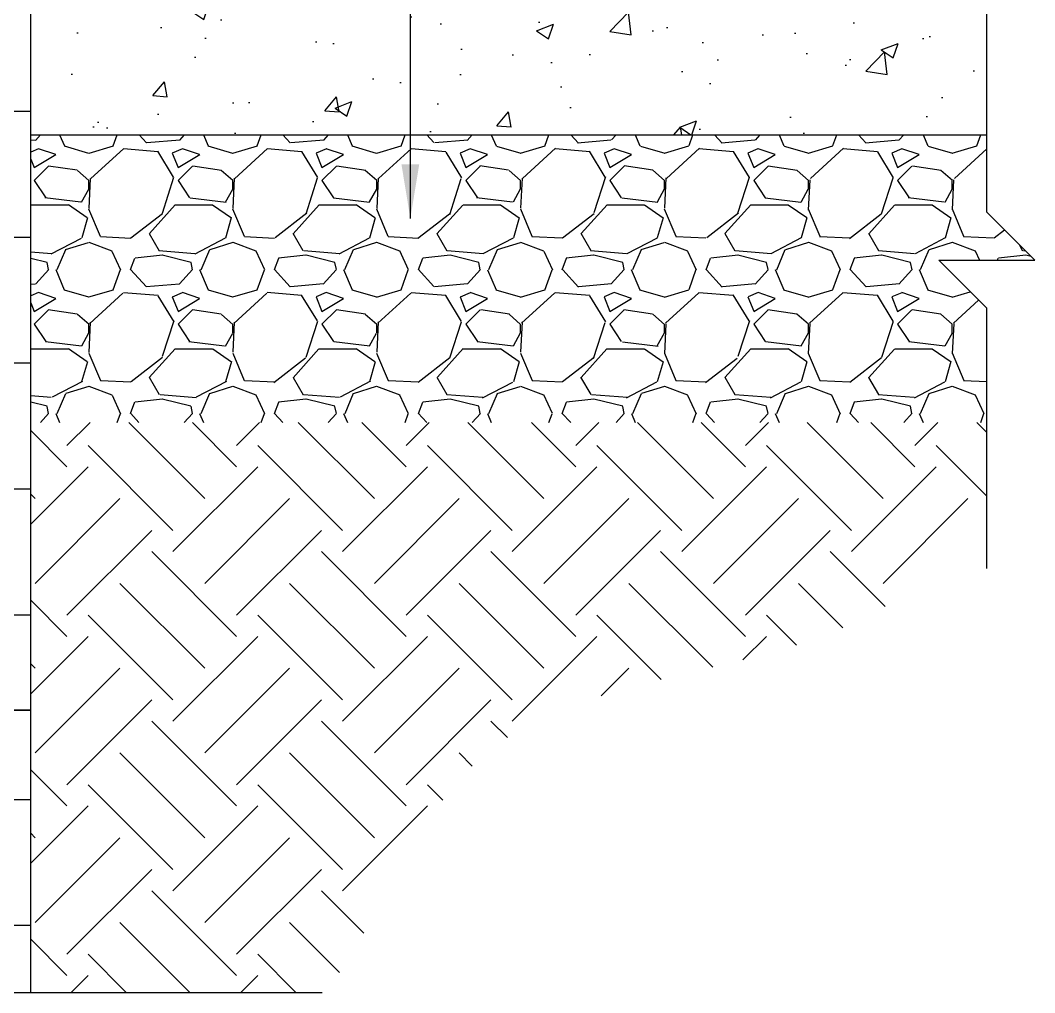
# Model space of a CAD drawing. Header units: inches. Extents: x 231.1 to 287.2, y 124.2 to 194.2.
# Drawn here: x 266.08 to 287.23, y 142.34 to 162.61 of the extents above; entities that cross this region are included whole.
import ezdxf

# ---------------------------------------------------------------- set-up
doc = ezdxf.new("R2010")
doc.units = ezdxf.units.IN
doc.header["$MEASUREMENT"] = 0
for name, color, linetype in [('HATCH', 12, 'Continuous'), ('LINE50', 5, 'Continuous'), ('LINE9', 9, 'Continuous'), ('TEXT', 4, 'Continuous')]:
    doc.layers.add(name, color=color, linetype=linetype)
doc.styles.add('DIM', font='romans.shx', dxfattribs={"width": 0.7})
doc.dimstyles.new('ext_12', dxfattribs={"dimscale": 12, "dimtxt": 0.09375, "dimasz": 0.09375, "dimexe": 0.09375, "dimexo": 0.0625, "dimgap": 0.0625, "dimtad": 1, "dimdec": 1, "dimzin": 3, "dimdsep": 46, "dimlunit": 4, "dimtxsty": 'DIM', "dimcen": 0.09, "dimdle": 0.09375, "dimclrt": 4, "dimadec": 0, "dimazin": 0, "dimtfac": 1, "dimtdec": 1, "dimtmove": 2, "dimatfit": 3, "dimfxl": 0, "dimfrac": 2, "dimtolj": 1, "dimtzin": 0, "dimarcsym": 0})

msp = doc.modelspace()

# ---------------------------------------------------------------- hatches: boundary and pattern name
at = {"layer": 'HATCH'}
h = msp.add_hatch(dxfattribs=at)
h.set_pattern_fill('INSUL', color=256, scale=7, style=0)
h.set_pattern_definition([(180, (3189.833129445825, -248.7840019067849), (0, 2.625), []), (180, (3189.833129445825, -247.9090019067849), (0, 2.625), [0.875, -0.875]), (180, (3189.833129445825, -247.0340019067849), (0, 2.625), [0.875, -0.875])])
h.paths.add_polyline_path([(266.2965477343405, 148.2255121559268), (265.8590477343405, 148.2255121559268), (265.85904773434, 148.7255121559268), (264.3590477343405, 148.7255121559269), (264.3590477343405, 148.2255121559269), (263.6715477343405, 148.2255121559268), (263.6715477343405, 166.2255121559269), (264.3590477343405, 166.2255121559268), (264.3590477343405, 166.7255121559268), (265.85904773434, 166.7255121559269), (265.8590477343405, 166.2255121559268), (266.2965477343405, 166.2255121559268)])
h = msp.add_hatch(dxfattribs=at)
h.set_pattern_fill('AR-CONC', color=256, scale=0.5, style=0)
h.set_pattern_definition([(49.99999999999999, (111.4876910065868, 19.39488285181754), (3.586300913003767, -0.3137606749129755), [0.375, -4.125]), (355, (111.4876910065868, 19.39488285181754), (-0.693756668065, 3.760960668500059), [0.3, -3.3]), (100.4514, (111.7865494065868, 19.36873615181754), (2.892546908570108, 3.447197710304768), [0.3187009499999996, -3.505710559999996]), (46.18420000000001, (111.4876910065868, 20.39488285181754), (5.336205243128222, -0.8275950716450904), [0.5625, -6.1875]), (96.63559999999998, (111.9323747315866, 20.32591631681755), (4.673313527743517, 4.870589354502209), [0.4780514399999995, -5.258564999999992]), (351.1842, (111.4876910065868, 20.39488285181754), (4.673309725668136, 4.870593004626623), [0.45, -4.95]), (21, (111.9876910065868, 20.14488285181754), (2.984535260592308, -2.013094453326694), [0.375, -4.125]), (326.0000000000001, (111.9876910065868, 20.14488285181754), (1.216576659607909, 3.625750225234265), [0.3, -3.3]), (71.4514, (112.2364021715866, 19.97712482181755), (4.20111314290745, 1.612652483549762), [0.31870095, -3.50571056]), (37.50000000000001, (111.4876910065868, 19.39488285181754), (0.06079927658645334, 1.664469269156557), [0, -3.26, 0, -3.35, 0, -3.3125]), (7.499999999999999, (111.4876910065868, 19.39488285181754), (1.315347687210743, 1.972058559411801), [0, -1.91, 0, -3.185, 0, -1.2625]), (327.5, (110.3726910065866, 19.39488285181754), (2.669112180862045, -0.112774358671899), [0, -1.25, 0, -3.9, 0, -5.175]), (317.5, (109.8726910065866, 19.39488285181754), (2.915930846711931, 0.5005249116615882), [0, -1.625, 0, -2.59, 0, -3.675])])
h.paths.add_polyline_path([(286.2254297608858, 160.2255121559268), (286.2254297608858, 164.2255121559268), (266.2965477343405, 164.2255121559268), (266.2965477343405, 160.2255121559268)])
h = msp.add_hatch(dxfattribs=at)
h.set_pattern_fill('GRAVEL', color=256, scale=3, style=0)
h.set_pattern_definition([(228.0128, (113.6476910065867, 22.39488285181754), (-23.99999469647448, -27.00000402482174), [0.403608, -39.957264]), (184.9697, (113.3776910065867, 22.09488285181756), (36.00000315455291, 2.999973921021156), [0.692604, -68.567775]), (132.5104, (112.6876910065866, 22.03488285181756), (29.99997215504044, -33.00002602161359), [0.488364, -48.348096]), (267.2737, (111.5176910065866, 21.28488285181756), (2.999988053181571, 60.0000008849204), [0.630714, -62.440674]), (292.8337, (111.4876910065868, 20.65488285181756), (-15.00002971631142, 35.99998923533333), [0.618465, -61.22811900000001]), (357.2737, (111.7276910065866, 20.08488285181754), (-60.0000008849204, 2.999988053181574), [0.630714, -62.440674]), (37.6942, (112.3576910065867, 20.05488285181754), (-39.00002203685393, -29.99997121548159), [0.8340869999999999, -82.574547]), (72.2553, (113.0176910065866, 20.56488285181753), (21.00003228811623, 65.99998869371757), [0.7874639999999999, -77.958963]), (121.4296, (113.2576910065868, 21.31488285181753), (-24.0000247025291, 38.99998510947771), [0.63285, -62.652219]), (175.2364, (112.9276910065869, 21.85488285181755), (33.00000283895875, -2.999974597983782), [0.7224959999999989, -35.40228899999993]), (222.3974, (112.2076910065866, 21.91488285181755), (-36.0000220532197, -32.99997624604236), [0.9343440000000001, -92.500125]), (138.8141, (114.4876910065868, 21.25488285181753), (-21.00000884041714, 17.99999194002827), [0.318903, -31.571532]), (171.4692, (114.2476910065866, 21.46488285181753), (38.99999485444538, -6.000023730119371), [0.6067109999999989, -60.06453299999993]), (225, (113.6476910065867, 21.55488285181754), (-3.33066907387547e-16, -3.000000928346857), [0.4242629999999999, -3.818376]), (203.1986, (113.4376910065866, 21.91488285181755), (14.99999919200123, 6.000003975794561), [0.228474, -22.618845]), (291.8014, (113.2276910065866, 21.82488285181755), (-2.999999731501946, 9.00000081903231), [0.323109, -15.832386]), (30.9638, (113.347691006587, 21.52488285181754), (8.999994066863994, 6.000007450622197), [0.5247869999999989, -16.96806899999996]), (161.5651, (113.7976910065868, 21.79488285181755), (6.000001303778886, -2.999995209668123), [0.3794730000000001, -9.107361000000001]), (16.38950000000001, (111.4876910065868, 21.82488285181755), (30.00000659523588, 8.999978129453911), [0.5316, -52.628535]), (70.3462, (111.9976910065866, 21.97488285181755), (-11.99998574211524, -33.00000640681867), [0.445983, -44.152224]), (293.1986, (113.7976910065868, 22.39488285181754), (-6.000003975794561, 14.99999919200123), [0.456945, -22.390374]), (343.6105, (113.9776910065866, 21.97488285181755), (-30.00000659523587, 8.99997812945392), [0.5315999999999989, -52.62853499999993]), (339.444, (111.4876910065868, 19.96488285181753), (-15.00000553362727, 5.999987989264753), [0.51264, -25.119372]), (294.7751, (111.9676910065868, 19.78488285181756), (-14.99997656773551, 33.00001026551735), [0.4295339999999994, -42.52392899999992]), (66.80140000000002, (113.8276910065865, 19.39488285181754), (6.000003975794565, 14.99999919200123), [0.456945, -22.390374]), (17.35400000000001, (114.0076910065868, 19.81488285181753), (-39.0000060572905, -11.99998350677735), [0.5028929999999999, -49.78627199999999]), (69.444, (112.3576910065867, 19.39488285181754), (-5.99998798926476, -15.00000553362727), [0.25632, -25.375692]), (101.3098999999999, (113.6476910065867, 19.39488285181754), (-2.999992896484816, 12.00000225669286), [0.1529699999999998, -15.14408699999999]), (165.9638, (113.6176910065869, 19.54488285181755), (9.00000163796922, -2.999994172083737), [0.618465, -11.75085]), (186.009, (113.0176910065866, 19.69488285181752), (29.99999925271812, 2.999997952445524), [0.57315, -56.74176900000001]), (303.6901, (113.347691006587, 21.25488285181753), (-3.000004003521572, 5.999998673313481), [0.432666, -10.383987]), (353.1572, (113.5876910065867, 20.89488285181754), (50.99999809643565, -6.000023993774283), [0.755382, -74.782689]), (60.94540000000001, (114.3376910065867, 20.80488285181754), (-12.00000008159784, -21.00000115370906), [0.308868, -30.578022]), (90, (114.4876910065868, 21.07488285181755), (-3, 3), [0.18, -2.82]), (120.2564, (112.9576910065866, 19.78488285181756), (11.99998466040808, -21.0000073675642), [0.416772, -41.26056000000001]), (48.01279999999999, (112.7476910065866, 20.14488285181754), (23.99999469647448, 27.00000402482175), [0.8072159999999999, -39.553656]), (0, (113.2876910065866, 20.74488285181754), (3, 3), [0.78, -2.22]), (325.3048, (114.0676910065868, 20.74488285181754), (-29.99998277696258, 21.00002582878337), [0.474342, -46.959822]), (254.0546, (114.4576910065866, 20.47488285181755), (-2.999999667889143, -12.00000037995645), [0.436806, -21.403524]), (207.646, (114.3376910065867, 20.05488285181754), (-56.99998742153878, -30.00002313950754), [0.711195, -70.408422]), (175.4261, (113.7076910065866, 19.72488285181755), (-39.0000016749364, 2.999984403483252), [0.7523969999999989, -74.48722199999986])])
h.paths.add_polyline_path([(286.2254297608858, 154.2255121559268), (286.2254297608858, 156.609812071445), (285.2254297608858, 157.609812071445), (287.2254297608858, 157.609812071445), (286.2254297608858, 158.6098120714446), (286.2254297608858, 160.2255121559268), (266.2965477343405, 160.2255121559268), (266.2965477343405, 154.2255121559268)])

# ---------------------------------------------------------------- linework, layer by layer
for p, q in [((267.0511828676272, 153.7451712772617), (267.5315237462924, 154.2255121559267)), ((269.9238041661974, 152.6403169316578), (268.3386089419287, 154.2255121559268)), ((270.5867167735605, 153.30322953902), (269.6644341566539, 154.2255121559268)), ((270.5867167735596, 153.7451712772616), (271.0670576522243, 154.2255121559263)), ((273.4593380721308, 152.6403169316578), (271.8741428478615, 154.2255121559269)), ((274.1222506794929, 153.30322953902), (273.1999680625863, 154.2255121559268)), ((274.1222506794925, 153.7451712772615), (274.6025915581577, 154.2255121559265)), ((276.9948719780632, 152.6403169316575), (275.409676753794, 154.2255121559268)), ((277.6577845854258, 153.3032295390199), (276.7355019685192, 154.2255121559266)), ((277.6577845854245, 153.7451712772618), (278.1381254640896, 154.2255121559268)), ((280.5304058839956, 152.6403169316578), (278.9452106597269, 154.2255121559268)), ((281.1933184913582, 153.3032295390202), (280.2710358744516, 154.2255121559269)), ((281.1933184913569, 153.7451712772617), (281.6736593700221, 154.2255121559269)), ((284.0659397899285, 152.6403169316578), (282.4807445656593, 154.2255121559269)), ((284.7288523972907, 153.30322953902), (283.8065697803841, 154.2255121559267)), ((284.7288523972907, 153.7451712772616), (285.2091932759558, 154.2255121559266)), ((286.2254297608858, 154.0163608666326), (286.0162784715917, 154.2255121559267)), ((267.0511828676281, 153.30322953902), (266.2965477343414, 154.0578646723069)), ((269.2608915588357, 151.9774043242953), (267.4931246058695, 153.7451712772616)), ((272.7964254647682, 151.9774043242953), (271.028658511802, 153.7451712772617)), ((276.331959370701, 151.9774043242952), (274.5641924177348, 153.7451712772615)), ((279.8674932766335, 151.9774043242953), (278.0997263236673, 153.7451712772616)), ((283.4030271825659, 151.9774043242954), (281.6352602295997, 153.7451712772618)), ((286.2254297608858, 152.6905356519082), (285.1707941355326, 153.7451712772615)), ((266.2965477343405, 152.1066526674917), (267.4931246058686, 153.30322953902)), ((269.2608915588353, 151.5354625860535), (271.0286585118015, 153.3032295390199)), ((272.7964254647677, 151.5354625860538), (274.5641924177339, 153.3032295390202)), ((276.3319593707001, 151.5354625860538), (278.0997263236663, 153.3032295390202)), ((279.8674932766326, 151.5354625860536), (281.6352602295988, 153.30322953902)), ((283.4030271825659, 151.5354625860537), (285.1707941355321, 153.3032295390201)), ((266.3882702602655, 152.6403169316577), (266.2965477343414, 152.7320394575819)), ((266.3882702602646, 150.8725499786912), (268.1560372132308, 152.6403169316576)), ((269.923804166197, 150.8725499786912), (271.6915711191632, 152.6403169316576)), ((273.4593380721294, 150.8725499786912), (275.2271050250956, 152.6403169316576)), ((276.9948719780618, 150.8725499786913), (278.7626389310281, 152.6403169316577)), ((280.5304058839956, 150.8725499786912), (282.2981728369618, 152.6403169316575)), ((284.0659397899285, 150.8725499786912), (285.8337067428947, 152.6403169316576)), ((267.0511828676272, 150.2096373713289), (268.8189498205934, 151.9774043242953)), ((270.5867167735601, 150.2096373713287), (272.3544837265263, 151.9774043242951)), ((274.122250679492, 150.209637371329), (275.8900176324582, 151.9774043242954)), ((277.6577845854245, 150.209637371329), (279.4255515383907, 151.9774043242954)), ((281.1933184913582, 150.2096373713289), (282.9610854443245, 151.9774043242952)), ((270.5867167735605, 149.7676956330873), (268.8189498205943, 151.5354625860537)), ((274.1222506794929, 149.7676956330873), (272.3544837265267, 151.5354625860537)), ((277.6577845854254, 149.7676956330873), (275.8900176324591, 151.5354625860537)), ((281.1933184913582, 149.7676956330871), (279.425551538392, 151.5354625860535)), ((284.1096641931622, 150.3868838372159), (282.9610854443245, 151.5354625860538)), ((269.9238041661979, 149.104783025725), (268.1560372132317, 150.8725499786914)), ((273.4593380721299, 149.104783025725), (271.6915711191637, 150.8725499786914)), ((276.9948719780632, 149.1047830257251), (275.227105025097, 150.8725499786914)), ((280.5126038961712, 149.1225850135492), (278.7626389310294, 150.8725499786912)), ((283.2271392268426, 149.9435835888106), (282.2981728369618, 150.8725499786914)), ((267.0511828676276, 149.767695633087), (266.2965477343405, 150.522330766374)), ((269.2608915588357, 148.4418704183623), (267.4931246058695, 150.2096373713287)), ((272.7964254647682, 148.4418704183626), (271.028658511802, 150.2096373713289)), ((276.3319593707006, 148.4418704183626), (274.5641924177344, 150.209637371329)), ((279.4398030415823, 148.8695606534137), (278.0997263236673, 150.2096373713288)), ((282.2582393258594, 149.586658275069), (281.6352602295997, 150.2096373713289)), ((266.2965477343409, 148.571118761559), (267.4931246058691, 149.7676956330872)), ((269.2608915588353, 147.9999286801211), (271.0286585118015, 149.7676956330874)), ((272.7964254647677, 147.9999286801211), (274.5641924177339, 149.7676956330874)), ((276.3319593707001, 147.9999286801209), (278.0997263236663, 149.7676956330872)), ((281.1425638028527, 149.2749992063401), (281.6352602295997, 149.7676956330873)), ((266.388270260265, 149.1047830257246), (266.2965477343409, 149.1965055516487)), ((266.3882702602646, 147.3370160727585), (268.1560372132308, 149.1047830257249)), ((269.923804166197, 147.3370160727584), (271.6915711191632, 149.1047830257248)), ((273.4593380721294, 147.3370160727586), (275.2271050250956, 149.1047830257249)), ((278.1878659858871, 148.5300100805826), (278.7626389310294, 149.1047830257248)), ((267.0511828676276, 146.674103465396), (268.8189498205938, 148.4418704183624)), ((270.5867167735596, 146.6741034653962), (272.3544837265258, 148.4418704183626)), ((274.122250679492, 146.6741034653962), (275.8900176324582, 148.4418704183626)), ((270.5867167735601, 146.2321617271542), (268.8189498205938, 147.9999286801206)), ((274.1222506794929, 146.2321617271546), (272.3544837265267, 147.9999286801209)), ((276.2344579666701, 147.6554883459098), (275.8900176324591, 147.9999286801209)), ((269.9238041661974, 145.5692491197919), (268.1560372132312, 147.3370160727583)), ((273.4593380721303, 145.5692491197922), (271.6915711191641, 147.3370160727586)), ((275.50064729821, 147.063473799645), (275.2271050250961, 147.3370160727587)), ((267.0511828676272, 146.2321617271544), (266.2965477343405, 146.9867968604411)), ((269.2608915588353, 144.9063365124294), (267.4931246058691, 146.6741034653958)), ((272.7964254647682, 144.9063365124296), (271.028658511802, 146.6741034653959)), ((274.8880135860427, 146.3502822970879), (274.5641924177344, 146.6741034653962)), ((266.2965477343405, 146.362014379124), (263.6715477343405, 146.362014379124)), ((266.2965477343405, 145.0355848556262), (267.4931246058691, 146.2321617271547)), ((269.2608915588353, 144.4643947741883), (271.0286585118015, 146.2321617271547)), ((272.7964254647677, 144.4643947741881), (274.5641924177339, 146.2321617271545)), ((266.388270260265, 145.5692491197922), (266.2965477343409, 145.6609716457161)), ((266.3882702602646, 143.8014821668257), (268.1560372132308, 145.5692491197921)), ((269.923804166197, 143.8014821668258), (271.6915711191632, 145.5692491197922)), ((267.0511828676272, 143.1385695594635), (268.8189498205934, 144.9063365124299)), ((270.5867167735596, 143.1385695594635), (272.3544837265258, 144.9063365124299)), ((270.5867167735596, 142.6966278212217), (268.8189498205934, 144.4643947741881)), ((273.2385376930979, 143.5803408076162), (272.3544837265263, 144.4643947741878)), ((266.2965477343405, 143.737014379124), (263.6715477343405, 143.737014379124)), ((269.6204727585209, 142.3370466215362), (268.1560372132312, 143.8014821668258)), ((272.7326406871107, 142.7604125988785), (271.6915711191637, 143.8014821668255)), ((267.0511828676276, 142.696627821222), (266.2965477343409, 143.4512629545085)), ((268.2946475437961, 142.3370466215363), (267.4931246058691, 143.1385695594636)), ((271.8301814497286, 142.3370466215361), (271.0286585118015, 143.1385695594631)), ((267.1335434061834, 142.3370466215363), (267.4931246058691, 142.696627821222)), ((270.6690773121159, 142.3370466215362), (271.0286585118015, 142.6966278212217))]:
    msp.add_line(p, q, dxfattribs=at)
at = {"layer": 'LINE50'}
for p, q in [((266.2965477343405, 148.2255121559268), (266.2965477343405, 166.2255121559268)), ((266.2965477343405, 160.2255121559268), (286.2254297608858, 160.2255121559268)), ((266.2965477343405, 142.3370466215363), (266.2965477343405, 148.2255121559268))]:
    msp.add_line(p, q, dxfattribs=at)
for points in [[(263.6715477343405, 148.2255121559268), (264.3590477343405, 148.2255121559268), (264.3590477343405, 148.7255121559268), (265.8590477343405, 148.7255121559268), (265.8590477343405, 148.2255121559268), (266.2965477343405, 148.2255121559268)], [(266.2965477343405, 148.2255121559268), (265.8590477343405, 148.2255121559268), (265.8590477343405, 148.7255121559268), (264.3590477343405, 148.7255121559268), (264.3590477343405, 148.2255121559268), (263.6715477343405, 148.2255121559268)]]:
    msp.add_lwpolyline(points, dxfattribs=at)
at = {"layer": 'LINE9'}
msp.add_line((272.3676926048576, 142.3370466215363), (258.6715477343405, 142.3370466215363), dxfattribs=at)
msp.add_lwpolyline([(286.2254297608858, 151.1859936250631), (286.2254297608858, 156.609812071445), (285.2254297608858, 157.609812071445), (287.2254297608858, 157.609812071445), (286.2254297608858, 158.6098120714446), (286.2254297608858, 165.914304975425)], dxfattribs=at)

# ---------------------------------------------------------------- leaders
at = {"layer": 'TEXT'}
msp.add_leader([(274.2091768857442, 158.4820283603658), (274.2091768857442, 165.6205987238778), (275.5995169760392, 165.6205987238778)], dimstyle='ext_12', dxfattribs=at)

doc.saveas('drawing.dxf')
